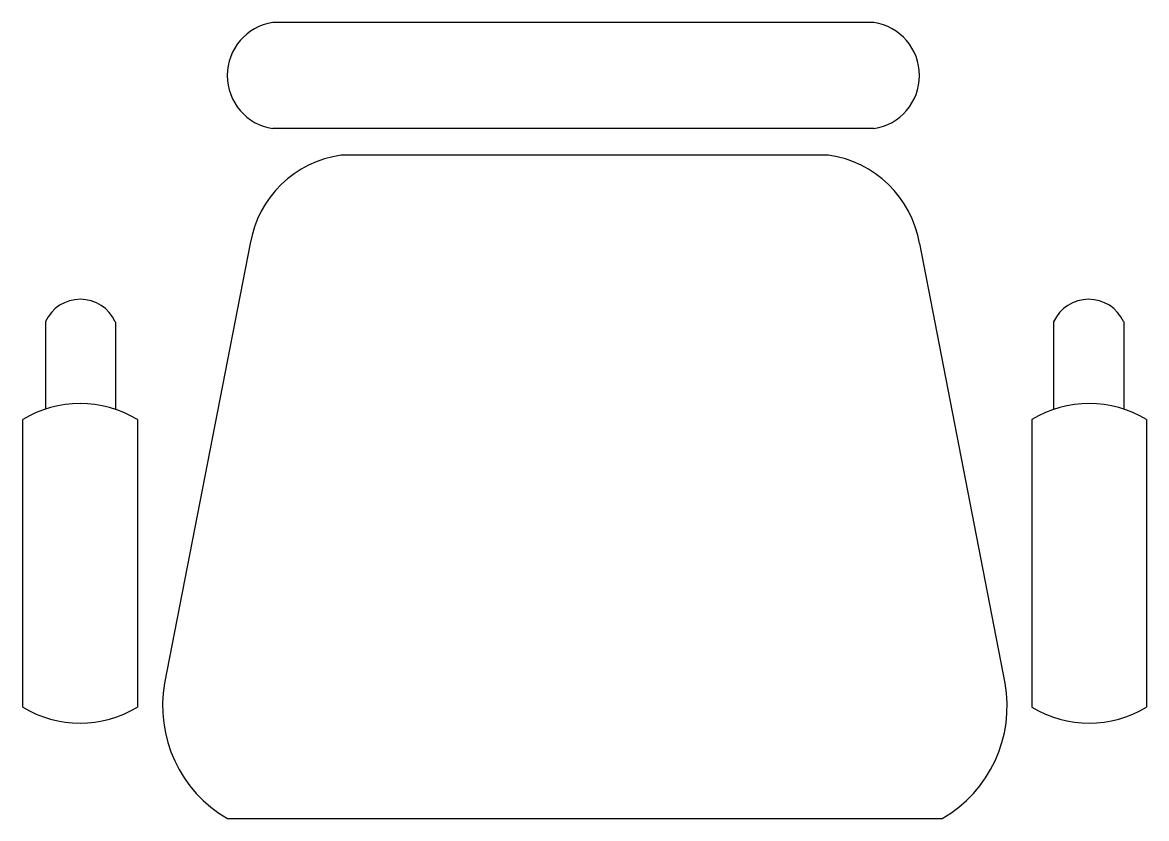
# Model space of a CAD drawing. Header units: millimetres. Extents: x 36213 to 52357, y 13387 to 22894.
# Drawn here: x 39427 to 40073, y 15134 to 15591 of the extents above; entities that cross this region are included whole.
import ezdxf

# ---------------------------------------------------------------- set-up
doc = ezdxf.new("R2010")
doc.units = ezdxf.units.MM

# ---------------------------------------------------------------- blocks, each defined once
blk = doc.blocks.new('A$C182D284A')
at = {"linetype": 'Continuous'}
for p, q in [((488.86, 457.19), (143.77, 457.19)), ((488.86, 396.24), (143.77, 396.24)), ((462.72, 381), (182.99, 381)), ((130.7, 330.2), (81.58, 77.75)), ((515.01, 330.2), (564.13, 77.75)), ((13.22, 285.4), (13.22, 235.55)), ((53.33, 285.33), (53.33, 235.36)), ((592.08, 285.33), (592.08, 235.36)), ((632.34, 285.4), (632.34, 235.55)), ((0, 229.21), (0, 63.94)), ((65.95, 229.21), (65.95, 63.94)), ((579.61, 229.21), (579.61, 63.94)), ((645.41, 229.21), (645.41, 63.94)), ((117.63, 0), (528.08, 0))]:
    blk.add_line(p, q, dxfattribs=at)
for centre, radius, start, end in [((148.43, 426.71), 30.84, 98.7722, 261.228), ((484.21, 426.71), 30.84, 278.771, 81.2286), ((191.55, 319.97), 61.62, 97.9215, 170.441), ((454.31, 319.97), 61.62, 9.55945, 82.0782), ((33.2, 276.09), 22.12, 24.665, 155.104), ((612.21, 276.09), 22.12, 24.8961, 155.335), ((33.05, 174.53), 63.83, 58.9513, 121.049), ((612.51, 174.53), 63.83, 58.9511, 121.049), ((155.04, 64.57), 74.58, 169.821, 239.961), ((490.82, 64.57), 74.58, 300.039, 10.1785), ((33.05, 118.63), 63.83, 238.951, 301.049), ((612.51, 118.63), 63.83, 238.951, 301.049)]:
    blk.add_arc(centre, radius, start, end, dxfattribs=at)

msp = doc.modelspace()

# ---------------------------------------------------------------- block references
msp.add_blockref('A$C182D284A', (39427.45, 15133.9))

doc.saveas('drawing.dxf')
